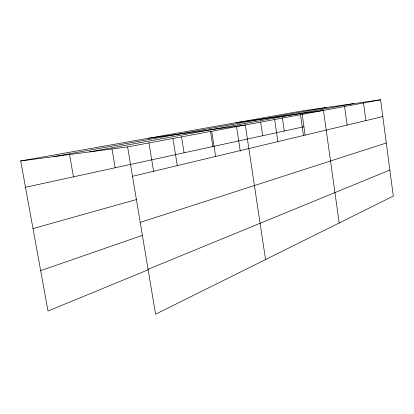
<?xml version="1.0" encoding="UTF-8"?>
<svg xmlns="http://www.w3.org/2000/svg" width="414" height="414" viewBox="0 0 414 414"><rect width="100%" height="100%" fill="white"/><g stroke="black" fill="none" stroke-linecap="round" stroke-linejoin="round"><path stroke-width="0.62" d="M148.057 269.276L389.864 170.04M148.274 269.768L48.014 311.017L20.7 160.963L301.687 111.014L380.595 99.79L393.3 196.091L155.571 314.21L127.605 146.908L20.7 160.963M40.665 270.647L142.514 235.333M140.222 222.39L386.293 143.001M33.006 228.575L136.791 199.444M132.516 176.297L382.805 116.572M25.487 187.273L303.933 126.741M127.605 146.908L380.595 99.79M89.698 151.891L353.437 103.655M53.447 156.658L326.63 107.469M235.939 122.704L323.458 110.434L339.195 222.97M148.202 138.302L245.285 124.992L265.565 259.557M69.5 154.231L73.459 176.845M111.925 148.683L115.159 167.779M148.926 142.732L153.687 171.743M172.928 138.467L177.29 165.616M181.549 136.936L184.08 152.797M211.714 131.243L215.632 156.461M210.478 131.047L212.889 146.535M236.513 126.472L240.26 151.12M260.634 122.12L262.657 135.714M274.627 119.527L277.866 141.614M282.353 117.705L284.289 131.01M300.486 114.709L303.462 135.502M302.132 114.16L305.113 135.005M344.577 106.501L347.123 125.085M363.518 102.972L365.888 120.609"/></g></svg>
